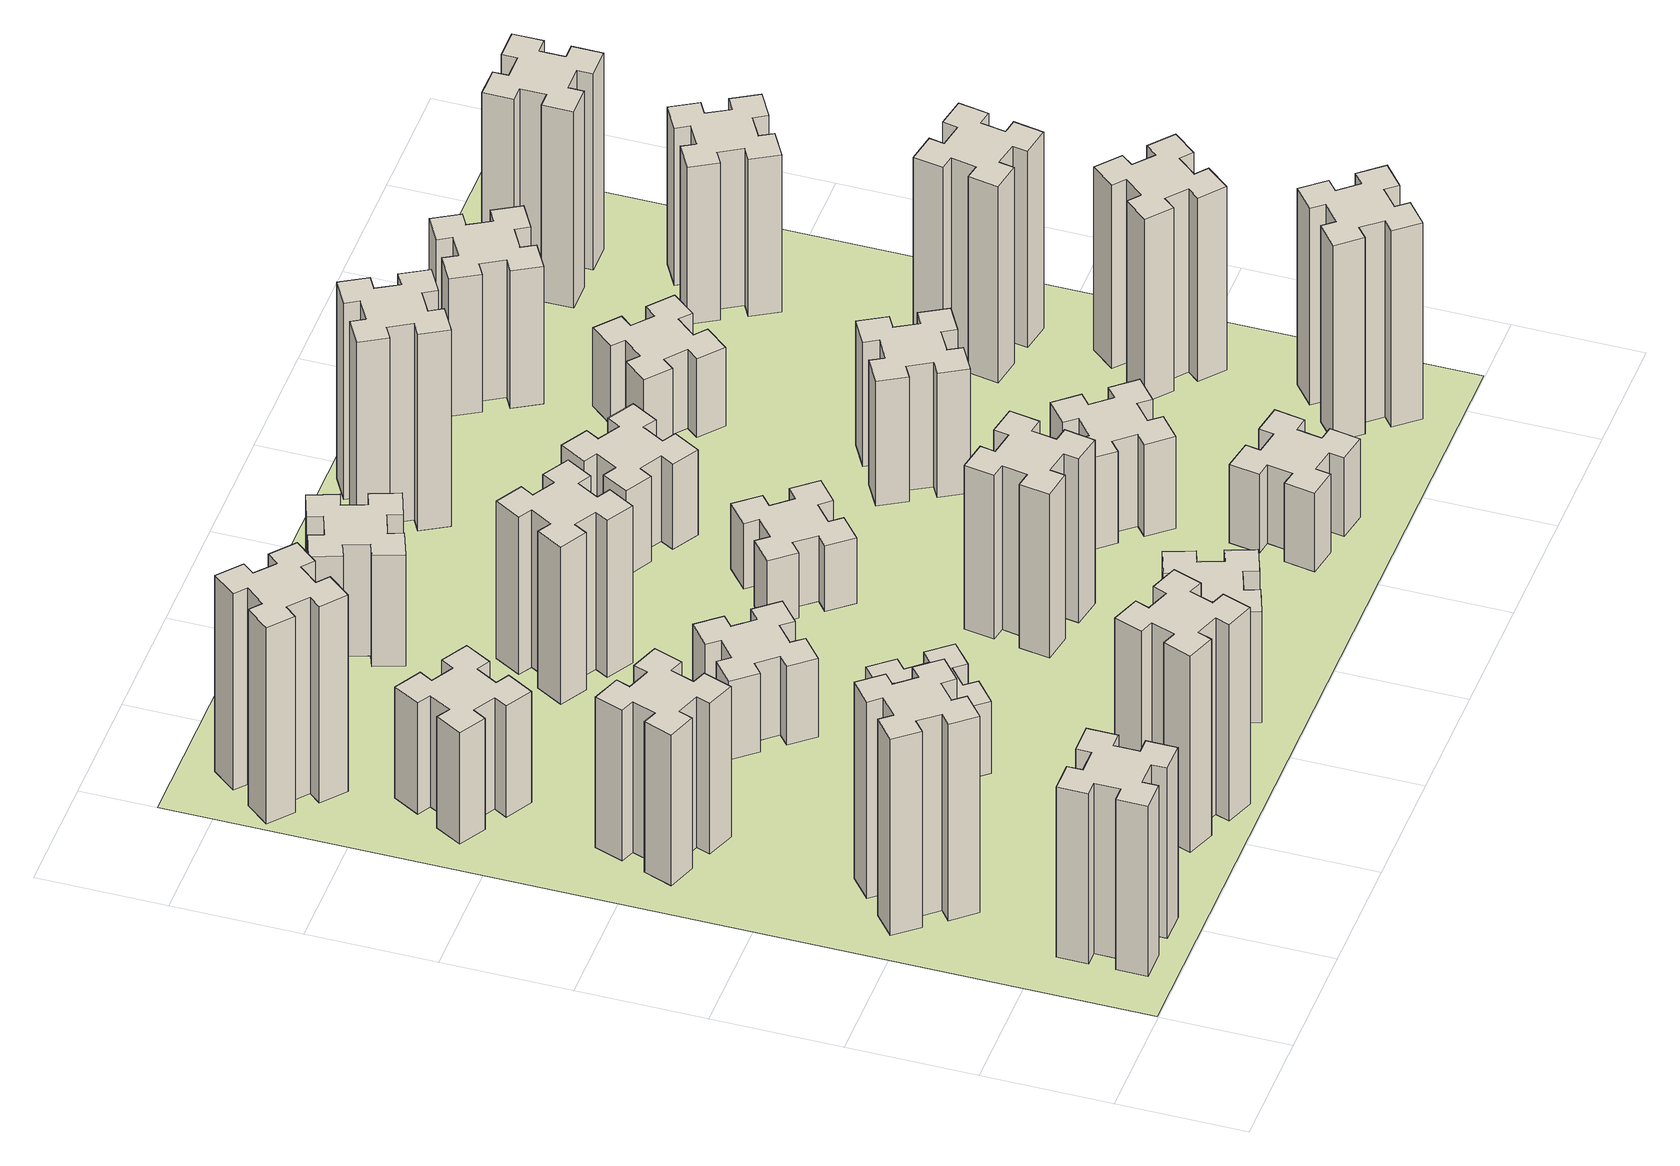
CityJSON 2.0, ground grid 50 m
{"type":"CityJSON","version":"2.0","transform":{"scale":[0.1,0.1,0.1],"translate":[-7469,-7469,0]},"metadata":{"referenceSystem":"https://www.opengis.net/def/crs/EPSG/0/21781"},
"CityObjects":{
"building1":{"type":"Building","attributes":{"class":"1000","function":"1000","usage":"1000","yearOfConstruction":2016,"roofType":"1000","measuredHeight":78,"storeysAboveGround":30,"storeysBelowGround":0},"geometry":[{"type":"Solid","lod":"1","boundaries":[[[[0,1,2,3,4,5,6,7,8,9,10,11,12,13,14,15,16,17,18,19]],[[17,16,20,21]],[[16,15,22,20]],[[15,14,23,22]],[[14,13,24,23]],[[13,12,25,24]],[[12,11,26,25]],[[11,10,27,26]],[[10,9,28,27]],[[9,8,29,28]],[[8,7,30,29]],[[7,6,31,30]],[[6,5,32,31]],[[5,4,33,32]],[[4,3,34,33]],[[3,2,35,34]],[[2,1,36,35]],[[1,0,37,36]],[[0,19,38,37]],[[19,18,39,38]],[[18,17,21,39]],[[24,25,26,27,28,29,30,31,32,33,34,35,36,37,38,39,21,20,22,23]]]]}]},
"building2":{"type":"Building","attributes":{"class":"1000","function":"1000","usage":"1000","yearOfConstruction":2016,"roofType":"1000","measuredHeight":90,"storeysAboveGround":30,"storeysBelowGround":0},"geometry":[{"type":"Solid","lod":"1","boundaries":[[[[40,41,42,43,44,45,46,47,48,49,50,51,52,53,54,55,56,57,58,59]],[[57,56,60,61]],[[56,55,62,60]],[[55,54,63,62]],[[54,53,64,63]],[[53,52,65,64]],[[52,51,66,65]],[[51,50,67,66]],[[50,49,68,67]],[[49,48,69,68]],[[48,47,70,69]],[[47,46,71,70]],[[46,45,72,71]],[[45,44,73,72]],[[44,43,74,73]],[[43,42,75,74]],[[42,41,76,75]],[[41,40,77,76]],[[40,59,78,77]],[[59,58,79,78]],[[58,57,61,79]],[[64,65,66,67,68,69,70,71,72,73,74,75,76,77,78,79,61,60,62,63]]]]}]},
"building3":{"type":"Building","attributes":{"class":"1000","function":"1000","usage":"1000","yearOfConstruction":2016,"roofType":"1000","measuredHeight":69,"storeysAboveGround":30,"storeysBelowGround":0},"geometry":[{"type":"Solid","lod":"1","boundaries":[[[[80,81,82,83,84,85,86,87,88,89,90,91,92,93,94,95,96,97,98,99]],[[97,96,100,101]],[[96,95,102,100]],[[95,94,103,102]],[[94,93,104,103]],[[93,92,105,104]],[[92,91,106,105]],[[91,90,107,106]],[[90,89,108,107]],[[89,88,109,108]],[[88,87,110,109]],[[87,86,111,110]],[[86,85,112,111]],[[85,84,113,112]],[[84,83,114,113]],[[83,82,115,114]],[[82,81,116,115]],[[81,80,117,116]],[[80,99,118,117]],[[99,98,119,118]],[[98,97,101,119]],[[104,105,106,107,108,109,110,111,112,113,114,115,116,117,118,119,101,100,102,103]]]]}]},
"building4":{"type":"Building","attributes":{"class":"1000","function":"1000","usage":"1000","yearOfConstruction":2016,"roofType":"1000","measuredHeight":51,"storeysAboveGround":30,"storeysBelowGround":0},"geometry":[{"type":"Solid","lod":"1","boundaries":[[[[120,121,122,123,124,125,126,127,128,129,130,131,132,133,134,135,136,137,138,139]],[[137,136,140,141]],[[136,135,142,140]],[[135,134,143,142]],[[134,133,144,143]],[[133,132,145,144]],[[132,131,146,145]],[[131,130,147,146]],[[130,129,148,147]],[[129,128,149,148]],[[128,127,150,149]],[[127,126,151,150]],[[126,125,152,151]],[[125,124,153,152]],[[124,123,154,153]],[[123,122,155,154]],[[122,121,156,155]],[[121,120,157,156]],[[120,139,158,157]],[[139,138,159,158]],[[138,137,141,159]],[[144,145,146,147,148,149,150,151,152,153,154,155,156,157,158,159,141,140,142,143]]]]}]},
"building5":{"type":"Building","attributes":{"class":"1000","function":"1000","usage":"1000","yearOfConstruction":2016,"roofType":"1000","measuredHeight":90,"storeysAboveGround":30,"storeysBelowGround":0},"geometry":[{"type":"Solid","lod":"1","boundaries":[[[[160,161,162,163,164,165,166,167,168,169,170,171,172,173,174,175,176,177,178,179]],[[177,176,180,181]],[[176,175,182,180]],[[175,174,183,182]],[[174,173,184,183]],[[173,172,185,184]],[[172,171,186,185]],[[171,170,187,186]],[[170,169,188,187]],[[169,168,189,188]],[[168,167,190,189]],[[167,166,191,190]],[[166,165,192,191]],[[165,164,193,192]],[[164,163,194,193]],[[163,162,195,194]],[[162,161,196,195]],[[161,160,197,196]],[[160,179,198,197]],[[179,178,199,198]],[[178,177,181,199]],[[184,185,186,187,188,189,190,191,192,193,194,195,196,197,198,199,181,180,182,183]]]]}]},
"building6":{"type":"Building","attributes":{"class":"1000","function":"1000","usage":"1000","yearOfConstruction":2016,"roofType":"1000","measuredHeight":90,"storeysAboveGround":30,"storeysBelowGround":0},"geometry":[{"type":"Solid","lod":"1","boundaries":[[[[200,201,202,203,204,205,206,207,208,209,210,211,212,213,214,215,216,217,218,219]],[[217,216,220,221]],[[216,215,222,220]],[[215,214,223,222]],[[214,213,224,223]],[[213,212,225,224]],[[212,211,226,225]],[[211,210,227,226]],[[210,209,228,227]],[[209,208,229,228]],[[208,207,230,229]],[[207,206,231,230]],[[206,205,232,231]],[[205,204,233,232]],[[204,203,234,233]],[[203,202,235,234]],[[202,201,236,235]],[[201,200,237,236]],[[200,219,238,237]],[[219,218,239,238]],[[218,217,221,239]],[[224,225,226,227,228,229,230,231,232,233,234,235,236,237,238,239,221,220,222,223]]]]}]},
"building7":{"type":"Building","attributes":{"class":"1000","function":"1000","usage":"1000","yearOfConstruction":2016,"roofType":"1000","measuredHeight":33,"storeysAboveGround":30,"storeysBelowGround":0},"geometry":[{"type":"Solid","lod":"1","boundaries":[[[[240,241,242,243,244,245,246,247,248,249,250,251,252,253,254,255,256,257,258,259]],[[257,256,260,261]],[[256,255,262,260]],[[255,254,263,262]],[[254,253,264,263]],[[253,252,265,264]],[[252,251,266,265]],[[251,250,267,266]],[[250,249,268,267]],[[249,248,269,268]],[[248,247,270,269]],[[247,246,271,270]],[[246,245,272,271]],[[245,244,273,272]],[[244,243,274,273]],[[243,242,275,274]],[[242,241,276,275]],[[241,240,277,276]],[[240,259,278,277]],[[259,258,279,278]],[[258,257,261,279]],[[264,265,266,267,268,269,270,271,272,273,274,275,276,277,278,279,261,260,262,263]]]]}]},
"building8":{"type":"Building","attributes":{"class":"1000","function":"1000","usage":"1000","yearOfConstruction":2016,"roofType":"1000","measuredHeight":36,"storeysAboveGround":30,"storeysBelowGround":0},"geometry":[{"type":"Solid","lod":"1","boundaries":[[[[280,281,282,283,284,285,286,287,288,289,290,291,292,293,294,295,296,297,298,299]],[[297,296,300,301]],[[296,295,302,300]],[[295,294,303,302]],[[294,293,304,303]],[[293,292,305,304]],[[292,291,306,305]],[[291,290,307,306]],[[290,289,308,307]],[[289,288,309,308]],[[288,287,310,309]],[[287,286,311,310]],[[286,285,312,311]],[[285,284,313,312]],[[284,283,314,313]],[[283,282,315,314]],[[282,281,316,315]],[[281,280,317,316]],[[280,299,318,317]],[[299,298,319,318]],[[298,297,301,319]],[[304,305,306,307,308,309,310,311,312,313,314,315,316,317,318,319,301,300,302,303]]]]}]},
"building9":{"type":"Building","attributes":{"class":"1000","function":"1000","usage":"1000","yearOfConstruction":2016,"roofType":"1000","measuredHeight":51,"storeysAboveGround":30,"storeysBelowGround":0},"geometry":[{"type":"Solid","lod":"1","boundaries":[[[[320,321,322,323,324,325,326,327,328,329,330,331,332,333,334,335,336,337,338,339]],[[337,336,340,341]],[[336,335,342,340]],[[335,334,343,342]],[[334,333,344,343]],[[333,332,345,344]],[[332,331,346,345]],[[331,330,347,346]],[[330,329,348,347]],[[329,328,349,348]],[[328,327,350,349]],[[327,326,351,350]],[[326,325,352,351]],[[325,324,353,352]],[[324,323,354,353]],[[323,322,355,354]],[[322,321,356,355]],[[321,320,357,356]],[[320,339,358,357]],[[339,338,359,358]],[[338,337,341,359]],[[344,345,346,347,348,349,350,351,352,353,354,355,356,357,358,359,341,340,342,343]]]]}]},
"building10":{"type":"Building","attributes":{"class":"1000","function":"1000","usage":"1000","yearOfConstruction":2016,"roofType":"1000","measuredHeight":72,"storeysAboveGround":30,"storeysBelowGround":0},"geometry":[{"type":"Solid","lod":"1","boundaries":[[[[360,361,362,363,364,365,366,367,368,369,370,371,372,373,374,375,376,377,378,379]],[[377,376,380,381]],[[376,375,382,380]],[[375,374,383,382]],[[374,373,384,383]],[[373,372,385,384]],[[372,371,386,385]],[[371,370,387,386]],[[370,369,388,387]],[[369,368,389,388]],[[368,367,390,389]],[[367,366,391,390]],[[366,365,392,391]],[[365,364,393,392]],[[364,363,394,393]],[[363,362,395,394]],[[362,361,396,395]],[[361,360,397,396]],[[360,379,398,397]],[[379,378,399,398]],[[378,377,381,399]],[[384,385,386,387,388,389,390,391,392,393,394,395,396,397,398,399,381,380,382,383]]]]}]},
"building11":{"type":"Building","attributes":{"class":"1000","function":"1000","usage":"1000","yearOfConstruction":2016,"roofType":"1000","measuredHeight":51,"storeysAboveGround":30,"storeysBelowGround":0},"geometry":[{"type":"Solid","lod":"1","boundaries":[[[[400,401,402,403,404,405,406,407,408,409,410,411,412,413,414,415,416,417,418,419]],[[417,416,420,421]],[[416,415,422,420]],[[415,414,423,422]],[[414,413,424,423]],[[413,412,425,424]],[[412,411,426,425]],[[411,410,427,426]],[[410,409,428,427]],[[409,408,429,428]],[[408,407,430,429]],[[407,406,431,430]],[[406,405,432,431]],[[405,404,433,432]],[[404,403,434,433]],[[403,402,435,434]],[[402,401,436,435]],[[401,400,437,436]],[[400,419,438,437]],[[419,418,439,438]],[[418,417,421,439]],[[424,425,426,427,428,429,430,431,432,433,434,435,436,437,438,439,421,420,422,423]]]]}]},
"building12":{"type":"Building","attributes":{"class":"1000","function":"1000","usage":"1000","yearOfConstruction":2016,"roofType":"1000","measuredHeight":75,"storeysAboveGround":30,"storeysBelowGround":0},"geometry":[{"type":"Solid","lod":"1","boundaries":[[[[440,441,442,443,444,445,446,447,448,449,450,451,452,453,454,455,456,457,458,459]],[[457,456,460,461]],[[456,455,462,460]],[[455,454,463,462]],[[454,453,464,463]],[[453,452,465,464]],[[452,451,466,465]],[[451,450,467,466]],[[450,449,468,467]],[[449,448,469,468]],[[448,447,470,469]],[[447,446,471,470]],[[446,445,472,471]],[[445,444,473,472]],[[444,443,474,473]],[[443,442,475,474]],[[442,441,476,475]],[[441,440,477,476]],[[440,459,478,477]],[[459,458,479,478]],[[458,457,461,479]],[[464,465,466,467,468,469,470,471,472,473,474,475,476,477,478,479,461,460,462,463]]]]}]},
"building13":{"type":"Building","attributes":{"class":"1000","function":"1000","usage":"1000","yearOfConstruction":2016,"roofType":"1000","measuredHeight":30,"storeysAboveGround":30,"storeysBelowGround":0},"geometry":[{"type":"Solid","lod":"1","boundaries":[[[[480,481,482,483,484,485,486,487,488,489,490,491,492,493,494,495,496,497,498,499]],[[497,496,500,501]],[[496,495,502,500]],[[495,494,503,502]],[[494,493,504,503]],[[493,492,505,504]],[[492,491,506,505]],[[491,490,507,506]],[[490,489,508,507]],[[489,488,509,508]],[[488,487,510,509]],[[487,486,511,510]],[[486,485,512,511]],[[485,484,513,512]],[[484,483,514,513]],[[483,482,515,514]],[[482,481,516,515]],[[481,480,517,516]],[[480,499,518,517]],[[499,498,519,518]],[[498,497,501,519]],[[504,505,506,507,508,509,510,511,512,513,514,515,516,517,518,519,501,500,502,503]]]]}]},
"building14":{"type":"Building","attributes":{"class":"1000","function":"1000","usage":"1000","yearOfConstruction":2016,"roofType":"1000","measuredHeight":39,"storeysAboveGround":30,"storeysBelowGround":0},"geometry":[{"type":"Solid","lod":"1","boundaries":[[[[520,521,522,523,524,525,526,527,528,529,530,531,532,533,534,535,536,537,538,539]],[[537,536,540,541]],[[536,535,542,540]],[[535,534,543,542]],[[534,533,544,543]],[[533,532,545,544]],[[532,531,546,545]],[[531,530,547,546]],[[530,529,548,547]],[[529,528,549,548]],[[528,527,550,549]],[[527,526,551,550]],[[526,525,552,551]],[[525,524,553,552]],[[524,523,554,553]],[[523,522,555,554]],[[522,521,556,555]],[[521,520,557,556]],[[520,539,558,557]],[[539,538,559,558]],[[538,537,541,559]],[[544,545,546,547,548,549,550,551,552,553,554,555,556,557,558,559,541,540,542,543]]]]}]},
"building15":{"type":"Building","attributes":{"class":"1000","function":"1000","usage":"1000","yearOfConstruction":2016,"roofType":"1000","measuredHeight":36,"storeysAboveGround":30,"storeysBelowGround":0},"geometry":[{"type":"Solid","lod":"1","boundaries":[[[[560,561,562,563,564,565,566,567,568,569,570,571,572,573,574,575,576,577,578,579]],[[577,576,580,581]],[[576,575,582,580]],[[575,574,583,582]],[[574,573,584,583]],[[573,572,585,584]],[[572,571,586,585]],[[571,570,587,586]],[[570,569,588,587]],[[569,568,589,588]],[[568,567,590,589]],[[567,566,591,590]],[[566,565,592,591]],[[565,564,593,592]],[[564,563,594,593]],[[563,562,595,594]],[[562,561,596,595]],[[561,560,597,596]],[[560,579,598,597]],[[579,578,599,598]],[[578,577,581,599]],[[584,585,586,587,588,589,590,591,592,593,594,595,596,597,598,599,581,580,582,583]]]]}]},
"building16":{"type":"Building","attributes":{"class":"1000","function":"1000","usage":"1000","yearOfConstruction":2016,"roofType":"1000","measuredHeight":90,"storeysAboveGround":30,"storeysBelowGround":0},"geometry":[{"type":"Solid","lod":"1","boundaries":[[[[600,601,602,603,604,605,606,607,608,609,610,611,612,613,614,615,616,617,618,619]],[[617,616,620,621]],[[616,615,622,620]],[[615,614,623,622]],[[614,613,624,623]],[[613,612,625,624]],[[612,611,626,625]],[[611,610,627,626]],[[610,609,628,627]],[[609,608,629,628]],[[608,607,630,629]],[[607,606,631,630]],[[606,605,632,631]],[[605,604,633,632]],[[604,603,634,633]],[[603,602,635,634]],[[602,601,636,635]],[[601,600,637,636]],[[600,619,638,637]],[[619,618,639,638]],[[618,617,621,639]],[[624,625,626,627,628,629,630,631,632,633,634,635,636,637,638,639,621,620,622,623]]]]}]},
"building17":{"type":"Building","attributes":{"class":"1000","function":"1000","usage":"1000","yearOfConstruction":2016,"roofType":"1000","measuredHeight":42,"storeysAboveGround":30,"storeysBelowGround":0},"geometry":[{"type":"Solid","lod":"1","boundaries":[[[[640,641,642,643,644,645,646,647,648,649,650,651,652,653,654,655,656,657,658,659]],[[657,656,660,661]],[[656,655,662,660]],[[655,654,663,662]],[[654,653,664,663]],[[653,652,665,664]],[[652,651,666,665]],[[651,650,667,666]],[[650,649,668,667]],[[649,648,669,668]],[[648,647,670,669]],[[647,646,671,670]],[[646,645,672,671]],[[645,644,673,672]],[[644,643,674,673]],[[643,642,675,674]],[[642,641,676,675]],[[641,640,677,676]],[[640,659,678,677]],[[659,658,679,678]],[[658,657,661,679]],[[664,665,666,667,668,669,670,671,672,673,674,675,676,677,678,679,661,660,662,663]]]]}]},
"building18":{"type":"Building","attributes":{"class":"1000","function":"1000","usage":"1000","yearOfConstruction":2016,"roofType":"1000","measuredHeight":57,"storeysAboveGround":30,"storeysBelowGround":0},"geometry":[{"type":"Solid","lod":"1","boundaries":[[[[680,681,682,683,684,685,686,687,688,689,690,691,692,693,694,695,696,697,698,699]],[[697,696,700,701]],[[696,695,702,700]],[[695,694,703,702]],[[694,693,704,703]],[[693,692,705,704]],[[692,691,706,705]],[[691,690,707,706]],[[690,689,708,707]],[[689,688,709,708]],[[688,687,710,709]],[[687,686,711,710]],[[686,685,712,711]],[[685,684,713,712]],[[684,683,714,713]],[[683,682,715,714]],[[682,681,716,715]],[[681,680,717,716]],[[680,699,718,717]],[[699,698,719,718]],[[698,697,701,719]],[[704,705,706,707,708,709,710,711,712,713,714,715,716,717,718,719,701,700,702,703]]]]}]},
"building19":{"type":"Building","attributes":{"class":"1000","function":"1000","usage":"1000","yearOfConstruction":2016,"roofType":"1000","measuredHeight":36,"storeysAboveGround":30,"storeysBelowGround":0},"geometry":[{"type":"Solid","lod":"1","boundaries":[[[[720,721,722,723,724,725,726,727,728,729,730,731,732,733,734,735,736,737,738,739]],[[737,736,740,741]],[[736,735,742,740]],[[735,734,743,742]],[[734,733,744,743]],[[733,732,745,744]],[[732,731,746,745]],[[731,730,747,746]],[[730,729,748,747]],[[729,728,749,748]],[[728,727,750,749]],[[727,726,751,750]],[[726,725,752,751]],[[725,724,753,752]],[[724,723,754,753]],[[723,722,755,754]],[[722,721,756,755]],[[721,720,757,756]],[[720,739,758,757]],[[739,738,759,758]],[[738,737,741,759]],[[744,745,746,747,748,749,750,751,752,753,754,755,756,757,758,759,741,740,742,743]]]]}]},
"building20":{"type":"Building","attributes":{"class":"1000","function":"1000","usage":"1000","yearOfConstruction":2016,"roofType":"1000","measuredHeight":90,"storeysAboveGround":30,"storeysBelowGround":0},"geometry":[{"type":"Solid","lod":"1","boundaries":[[[[760,761,762,763,764,765,766,767,768,769,770,771,772,773,774,775,776,777,778,779]],[[777,776,780,781]],[[776,775,782,780]],[[775,774,783,782]],[[774,773,784,783]],[[773,772,785,784]],[[772,771,786,785]],[[771,770,787,786]],[[770,769,788,787]],[[769,768,789,788]],[[768,767,790,789]],[[767,766,791,790]],[[766,765,792,791]],[[765,764,793,792]],[[764,763,794,793]],[[763,762,795,794]],[[762,761,796,795]],[[761,760,797,796]],[[760,779,798,797]],[[779,778,799,798]],[[778,777,781,799]],[[784,785,786,787,788,789,790,791,792,793,794,795,796,797,798,799,781,780,782,783]]]]}]},
"building21":{"type":"Building","attributes":{"class":"1000","function":"1000","usage":"1000","yearOfConstruction":2016,"roofType":"1000","measuredHeight":63,"storeysAboveGround":30,"storeysBelowGround":0},"geometry":[{"type":"Solid","lod":"1","boundaries":[[[[800,801,802,803,804,805,806,807,808,809,810,811,812,813,814,815,816,817,818,819]],[[817,816,820,821]],[[816,815,822,820]],[[815,814,823,822]],[[814,813,824,823]],[[813,812,825,824]],[[812,811,826,825]],[[811,810,827,826]],[[810,809,828,827]],[[809,808,829,828]],[[808,807,830,829]],[[807,806,831,830]],[[806,805,832,831]],[[805,804,833,832]],[[804,803,834,833]],[[803,802,835,834]],[[802,801,836,835]],[[801,800,837,836]],[[800,819,838,837]],[[819,818,839,838]],[[818,817,821,839]],[[824,825,826,827,828,829,830,831,832,833,834,835,836,837,838,839,821,820,822,823]]]]}]},
"building22":{"type":"Building","attributes":{"class":"1000","function":"1000","usage":"1000","yearOfConstruction":2016,"roofType":"1000","measuredHeight":84,"storeysAboveGround":30,"storeysBelowGround":0},"geometry":[{"type":"Solid","lod":"1","boundaries":[[[[840,841,842,843,844,845,846,847,848,849,850,851,852,853,854,855,856,857,858,859]],[[857,856,860,861]],[[856,855,862,860]],[[855,854,863,862]],[[854,853,864,863]],[[853,852,865,864]],[[852,851,866,865]],[[851,850,867,866]],[[850,849,868,867]],[[849,848,869,868]],[[848,847,870,869]],[[847,846,871,870]],[[846,845,872,871]],[[845,844,873,872]],[[844,843,874,873]],[[843,842,875,874]],[[842,841,876,875]],[[841,840,877,876]],[[840,859,878,877]],[[859,858,879,878]],[[858,857,861,879]],[[864,865,866,867,868,869,870,871,872,873,874,875,876,877,878,879,861,860,862,863]]]]}]},
"building23":{"type":"Building","attributes":{"class":"1000","function":"1000","usage":"1000","yearOfConstruction":2016,"roofType":"1000","measuredHeight":90,"storeysAboveGround":30,"storeysBelowGround":0},"geometry":[{"type":"Solid","lod":"1","boundaries":[[[[880,881,882,883,884,885,886,887,888,889,890,891,892,893,894,895,896,897,898,899]],[[897,896,900,901]],[[896,895,902,900]],[[895,894,903,902]],[[894,893,904,903]],[[893,892,905,904]],[[892,891,906,905]],[[891,890,907,906]],[[890,889,908,907]],[[889,888,909,908]],[[888,887,910,909]],[[887,886,911,910]],[[886,885,912,911]],[[885,884,913,912]],[[884,883,914,913]],[[883,882,915,914]],[[882,881,916,915]],[[881,880,917,916]],[[880,899,918,917]],[[899,898,919,918]],[[898,897,901,919]],[[904,905,906,907,908,909,910,911,912,913,914,915,916,917,918,919,901,900,902,903]]]]}]},
"building24":{"type":"Building","attributes":{"class":"1000","function":"1000","usage":"1000","yearOfConstruction":2016,"roofType":"1000","measuredHeight":72,"storeysAboveGround":30,"storeysBelowGround":0},"geometry":[{"type":"Solid","lod":"1","boundaries":[[[[920,921,922,923,924,925,926,927,928,929,930,931,932,933,934,935,936,937,938,939]],[[937,936,940,941]],[[936,935,942,940]],[[935,934,943,942]],[[934,933,944,943]],[[933,932,945,944]],[[932,931,946,945]],[[931,930,947,946]],[[930,929,948,947]],[[929,928,949,948]],[[928,927,950,949]],[[927,926,951,950]],[[926,925,952,951]],[[925,924,953,952]],[[924,923,954,953]],[[923,922,955,954]],[[922,921,956,955]],[[921,920,957,956]],[[920,939,958,957]],[[939,938,959,958]],[[938,937,941,959]],[[944,945,946,947,948,949,950,951,952,953,954,955,956,957,958,959,941,940,942,943]]]]}]},
"building25":{"type":"Building","attributes":{"class":"1000","function":"1000","usage":"1000","yearOfConstruction":2016,"roofType":"1000","measuredHeight":90,"storeysAboveGround":30,"storeysBelowGround":0},"geometry":[{"type":"Solid","lod":"1","boundaries":[[[[960,961,962,963,964,965,966,967,968,969,970,971,972,973,974,975,976,977,978,979]],[[977,976,980,981]],[[976,975,982,980]],[[975,974,983,982]],[[974,973,984,983]],[[973,972,985,984]],[[972,971,986,985]],[[971,970,987,986]],[[970,969,988,987]],[[969,968,989,988]],[[968,967,990,989]],[[967,966,991,990]],[[966,965,992,991]],[[965,964,993,992]],[[964,963,994,993]],[[963,962,995,994]],[[962,961,996,995]],[[961,960,997,996]],[[960,979,998,997]],[[979,978,999,998]],[[978,977,981,999]],[[984,985,986,987,988,989,990,991,992,993,994,995,996,997,998,999,981,980,982,983]]]]}]},
"landuse1":{"type":"LandUse","attributes":{"name":"plot1","function":"1010"},"geometry":[{"type":"MultiSurface","lod":"1","boundaries":[[[1000,1001,1002,1003]]]}]}
},
"vertices":[
[265,325,0],[265,225,0],[205,225,0],[205,105,0],[325,105,0],[325,165,0],[425,165,0],[425,105,0],[545,105,0],[545,225,0],[485,225,0],[485,325,0],[545,325,0],[545,445,0],[425,445,0],[425,385,0],[325,385,0],[325,445,0],[205,445,0],[205,325,0],[325,385,780],[325,445,780],[425,385,780],[425,445,780],[545,445,780],[545,325,780],[485,325,780],[485,225,780],[545,225,780],[545,105,780],[425,105,780],[425,165,780],[325,165,780],[325,105,780],[205,105,780],[205,225,780],[265,225,780],[265,325,780],[205,325,780],[205,445,780],
[492,1048,0],[427,1124,0],[473,1163,0],[396,1255,0],[304,1178,0],[343,1132,0],[266,1067,0],[228,1113,0],[136,1036,0],[213,944,0],[259,983,0],[323,906,0],[277,868,0],[354,776,0],[446,853,0],[408,899,0],[484,963,0],[523,917,0],[615,994,0],[538,1086,0],[484,963,900],[523,917,900],[408,899,900],[446,853,900],[354,776,900],[277,868,900],[323,906,900],[259,983,900],[213,944,900],[136,1036,900],[228,1113,900],[266,1067,900],[343,1132,900],[304,1178,900],[396,1255,900],[473,1163,900],[427,1124,900],[492,1048,900],[538,1086,900],[615,994,900],
[291,1869,0],[385,1835,0],[364,1779,0],[477,1737,0],[518,1850,0],[462,1871,0],[496,1965,0],[552,1944,0],[593,2057,0],[480,2098,0],[460,2042,0],[366,2076,0],[387,2132,0],[274,2173,0],[233,2060,0],[289,2040,0],[255,1946,0],[199,1967,0],[157,1854,0],[270,1813,0],[255,1946,690],[199,1967,690],[289,2040,690],[233,2060,690],[274,2173,690],[387,2132,690],[366,2076,690],[460,2042,690],[480,2098,690],[593,2057,690],[552,1944,690],[496,1965,690],[462,1871,690],[518,1850,690],[477,1737,690],[364,1779,690],[385,1835,690],[291,1869,690],[270,1813,690],[157,1854,690],
[446,2597,0],[496,2684,0],[548,2654,0],[608,2758,0],[504,2818,0],[474,2766,0],[387,2816,0],[417,2868,0],[313,2928,0],[253,2824,0],[305,2794,0],[255,2707,0],[203,2737,0],[143,2633,0],[247,2573,0],[277,2625,0],[364,2575,0],[334,2523,0],[438,2463,0],[498,2567,0],[364,2575,510],[334,2523,510],[277,2625,510],[247,2573,510],[143,2633,510],[203,2737,510],[255,2707,510],[305,2794,510],[253,2824,510],[313,2928,510],[417,2868,510],[387,2816,510],[474,2766,510],[504,2818,510],[608,2758,510],[548,2654,510],[496,2684,510],[446,2597,510],[498,2567,510],[438,2463,510],
[1029,360,0],[995,266,0],[939,287,0],[897,174,0],[1010,133,0],[1031,189,0],[1125,155,0],[1104,99,0],[1217,57,0],[1258,170,0],[1202,191,0],[1236,285,0],[1292,264,0],[1333,377,0],[1220,418,0],[1200,362,0],[1106,396,0],[1127,452,0],[1014,493,0],[973,380,0],[1106,396,900],[1127,452,900],[1200,362,900],[1220,418,900],[1333,377,900],[1292,264,900],[1236,285,900],[1202,191,900],[1258,170,900],[1217,57,900],[1104,99,900],[1125,155,900],[1031,189,900],[1010,133,900],[897,174,900],[939,287,900],[995,266,900],[1029,360,900],[973,380,900],[1014,493,900],
[384,3387,0],[308,3452,0],[346,3498,0],[254,3575,0],[177,3483,0],[223,3444,0],[159,3368,0],[113,3406,0],[36,3314,0],[128,3237,0],[166,3283,0],[243,3219,0],[204,3173,0],[296,3096,0],[373,3188,0],[327,3226,0],[392,3303,0],[438,3264,0],[515,3356,0],[423,3433,0],[392,3303,900],[438,3264,900],[327,3226,900],[373,3188,900],[296,3096,900],[204,3173,900],[243,3219,900],[166,3283,900],[128,3237,900],[36,3314,900],[113,3406,900],[159,3368,900],[223,3444,900],[177,3483,900],[254,3575,900],[346,3498,900],[308,3452,900],[384,3387,900],[423,3433,900],[515,3356,900],
[1083,1332,0],[1006,1267,0],[968,1313,0],[876,1236,0],[953,1144,0],[999,1183,0],[1063,1106,0],[1017,1068,0],[1094,976,0],[1186,1053,0],[1148,1099,0],[1224,1163,0],[1263,1117,0],[1355,1194,0],[1278,1286,0],[1232,1248,0],[1167,1324,0],[1213,1363,0],[1136,1455,0],[1044,1378,0],[1167,1324,330],[1213,1363,330],[1232,1248,330],[1278,1286,330],[1355,1194,330],[1263,1117,330],[1224,1163,330],[1148,1099,330],[1186,1053,330],[1094,976,330],[1017,1068,330],[1063,1106,330],[999,1183,330],[953,1144,330],[876,1236,330],[968,1313,330],[1006,1267,330],[1083,1332,330],[1044,1378,330],[1136,1455,330],
[1083,1972,0],[1006,1907,0],[968,1953,0],[876,1876,0],[953,1784,0],[999,1823,0],[1063,1746,0],[1017,1708,0],[1094,1616,0],[1186,1693,0],[1148,1739,0],[1224,1803,0],[1263,1757,0],[1355,1834,0],[1278,1926,0],[1232,1888,0],[1167,1964,0],[1213,2003,0],[1136,2095,0],[1044,2018,0],[1167,1964,360],[1213,2003,360],[1232,1888,360],[1278,1926,360],[1355,1834,360],[1263,1757,360],[1224,1803,360],[1148,1739,360],[1186,1693,360],[1094,1616,360],[1017,1708,360],[1063,1746,360],[999,1823,360],[953,1784,360],[876,1876,360],[968,1953,360],[1006,1907,360],[1083,1972,360],[1044,2018,360],[1136,2095,360],
[1765,496,0],[1671,462,0],[1650,518,0],[1537,477,0],[1579,364,0],[1635,385,0],[1669,291,0],[1613,270,0],[1654,157,0],[1767,199,0],[1746,255,0],[1840,289,0],[1860,233,0],[1973,274,0],[1932,387,0],[1876,366,0],[1842,460,0],[1898,480,0],[1857,593,0],[1744,552,0],[1842,460,510],[1898,480,510],[1876,366,510],[1932,387,510],[1973,274,510],[1860,233,510],[1840,289,510],[1746,255,510],[1767,199,510],[1654,157,510],[1613,270,510],[1669,291,510],[1635,385,510],[1579,364,510],[1537,477,510],[1650,518,510],[1671,462,510],[1765,496,510],[1744,552,510],[1857,593,510],
[1314,2666,0],[1227,2716,0],[1257,2768,0],[1153,2828,0],[1093,2724,0],[1145,2694,0],[1095,2607,0],[1043,2637,0],[983,2533,0],[1087,2473,0],[1117,2525,0],[1204,2475,0],[1174,2423,0],[1278,2363,0],[1338,2467,0],[1286,2497,0],[1336,2584,0],[1388,2554,0],[1448,2658,0],[1344,2718,0],[1336,2584,720],[1388,2554,720],[1286,2497,720],[1338,2467,720],[1278,2363,720],[1174,2423,720],[1204,2475,720],[1117,2525,720],[1087,2473,720],[983,2533,720],[1043,2637,720],[1095,2607,720],[1145,2694,720],[1093,2724,720],[1153,2828,720],[1257,2768,720],[1227,2716,720],[1314,2666,720],[1344,2718,720],[1448,2658,720],
[1125,3456,0],[1031,3422,0],[1010,3478,0],[897,3437,0],[939,3324,0],[995,3345,0],[1029,3251,0],[973,3230,0],[1014,3117,0],[1127,3159,0],[1106,3215,0],[1200,3249,0],[1220,3193,0],[1333,3234,0],[1292,3347,0],[1236,3326,0],[1202,3420,0],[1258,3440,0],[1217,3553,0],[1104,3512,0],[1202,3420,510],[1258,3440,510],[1236,3326,510],[1292,3347,510],[1333,3234,510],[1220,3193,510],[1200,3249,510],[1106,3215,510],[1127,3159,510],[1014,3117,510],[973,3230,510],[1029,3251,510],[995,3345,510],[939,3324,510],[897,3437,510],[1010,3478,510],[1031,3422,510],[1125,3456,510],[1104,3512,510],[1217,3553,510],
[2055,1047,0],[2072,1145,0],[2131,1135,0],[2152,1253,0],[2034,1274,0],[2024,1215,0],[1925,1232,0],[1936,1291,0],[1817,1312,0],[1797,1194,0],[1856,1184,0],[1838,1085,0],[1779,1096,0],[1758,977,0],[1877,957,0],[1887,1016,0],[1985,998,0],[1975,939,0],[2093,918,0],[2114,1037,0],[1985,998,750],[1975,939,750],[1887,1016,750],[1877,957,750],[1758,977,750],[1779,1096,750],[1838,1085,750],[1856,1184,750],[1797,1194,750],[1817,1312,750],[1936,1291,750],[1925,1232,750],[2024,1215,750],[2034,1274,750],[2152,1253,750],[2131,1135,750],[2072,1145,750],[2055,1047,750],[2114,1037,750],[2093,918,750],
[1972,1988,0],[1907,2064,0],[1953,2103,0],[1876,2195,0],[1784,2118,0],[1823,2072,0],[1746,2007,0],[1708,2053,0],[1616,1976,0],[1693,1884,0],[1739,1923,0],[1803,1846,0],[1757,1808,0],[1834,1716,0],[1926,1793,0],[1888,1839,0],[1964,1903,0],[2003,1857,0],[2095,1934,0],[2018,2026,0],[1964,1903,300],[2003,1857,300],[1888,1839,300],[1926,1793,300],[1834,1716,300],[1757,1808,300],[1803,1846,300],[1739,1923,300],[1693,1884,300],[1616,1976,300],[1708,2053,300],[1746,2007,300],[1823,2072,300],[1784,2118,300],[1876,2195,300],[1953,2103,300],[1907,2064,300],[1972,1988,300],[2018,2026,300],[2095,1934,300],
[2026,2497,0],[2076,2584,0],[2128,2554,0],[2188,2658,0],[2084,2718,0],[2054,2666,0],[1967,2716,0],[1997,2768,0],[1893,2828,0],[1833,2724,0],[1885,2694,0],[1835,2607,0],[1783,2637,0],[1723,2533,0],[1827,2473,0],[1857,2525,0],[1944,2475,0],[1914,2423,0],[2018,2363,0],[2078,2467,0],[1944,2475,390],[1914,2423,390],[1857,2525,390],[1827,2473,390],[1723,2533,390],[1783,2637,390],[1835,2607,390],[1885,2694,390],[1833,2724,390],[1893,2828,390],[1997,2768,390],[1967,2716,390],[2054,2666,390],[2084,2718,390],[2188,2658,390],[2128,2554,390],[2076,2584,390],[2026,2497,390],[2078,2467,390],[2018,2363,390],
[2596,444,0],[2578,345,0],[2519,356,0],[2498,237,0],[2617,217,0],[2627,276,0],[2725,258,0],[2715,199,0],[2833,178,0],[2854,297,0],[2795,307,0],[2812,405,0],[2871,395,0],[2892,513,0],[2774,534,0],[2764,475,0],[2665,492,0],[2676,551,0],[2557,572,0],[2537,454,0],[2665,492,360],[2676,551,360],[2764,475,360],[2774,534,360],[2892,513,360],[2871,395,360],[2812,405,360],[2795,307,360],[2854,297,360],[2833,178,360],[2715,199,360],[2725,258,360],[2627,276,360],[2617,217,360],[2498,237,360],[2519,356,360],[2578,345,360],[2596,444,360],[2537,454,360],[2557,572,360],
[1844,3556,0],[1757,3506,0],[1727,3558,0],[1623,3498,0],[1683,3394,0],[1735,3424,0],[1785,3337,0],[1733,3307,0],[1793,3203,0],[1897,3263,0],[1867,3315,0],[1954,3365,0],[1984,3313,0],[2088,3373,0],[2028,3477,0],[1976,3447,0],[1926,3534,0],[1978,3564,0],[1918,3668,0],[1814,3608,0],[1926,3534,900],[1978,3564,900],[1976,3447,900],[2028,3477,900],[2088,3373,900],[1984,3313,900],[1954,3365,900],[1867,3315,900],[1897,3263,900],[1793,3203,900],[1733,3307,900],[1785,3337,900],[1735,3424,900],[1683,3394,900],[1623,3498,900],[1727,3558,900],[1757,3506,900],[1844,3556,900],[1814,3608,900],[1918,3668,900],
[2563,1132,0],[2486,1067,0],[2448,1113,0],[2356,1036,0],[2433,944,0],[2479,983,0],[2543,906,0],[2497,868,0],[2574,776,0],[2666,853,0],[2628,899,0],[2704,963,0],[2743,917,0],[2835,994,0],[2758,1086,0],[2712,1048,0],[2647,1124,0],[2693,1163,0],[2616,1255,0],[2524,1178,0],[2647,1124,420],[2693,1163,420],[2712,1048,420],[2758,1086,420],[2835,994,420],[2743,917,420],[2704,963,420],[2628,899,420],[2666,853,420],[2574,776,420],[2497,868,420],[2543,906,420],[2479,983,420],[2433,944,420],[2356,1036,420],[2448,1113,420],[2486,1067,420],[2563,1132,420],[2524,1178,420],[2616,1255,420],
[2584,1876,0],[2497,1826,0],[2467,1878,0],[2363,1818,0],[2423,1714,0],[2475,1744,0],[2525,1657,0],[2473,1627,0],[2533,1523,0],[2637,1583,0],[2607,1635,0],[2694,1685,0],[2724,1633,0],[2828,1693,0],[2768,1797,0],[2716,1767,0],[2666,1854,0],[2718,1884,0],[2658,1988,0],[2554,1928,0],[2666,1854,570],[2718,1884,570],[2716,1767,570],[2768,1797,570],[2828,1693,570],[2724,1633,570],[2694,1685,570],[2607,1635,570],[2637,1583,570],[2533,1523,570],[2473,1627,570],[2525,1657,570],[2475,1744,570],[2423,1714,570],[2363,1818,570],[2467,1878,570],[2497,1826,570],[2584,1876,570],[2554,1928,570],[2658,1988,570],
[2486,2643,0],[2563,2579,0],[2524,2533,0],[2616,2456,0],[2693,2548,0],[2647,2586,0],[2712,2663,0],[2758,2624,0],[2835,2716,0],[2743,2793,0],[2704,2747,0],[2628,2812,0],[2666,2858,0],[2574,2935,0],[2497,2843,0],[2543,2804,0],[2479,2728,0],[2433,2766,0],[2356,2674,0],[2448,2597,0],[2479,2728,360],[2433,2766,360],[2543,2804,360],[2497,2843,360],[2574,2935,360],[2666,2858,360],[2628,2812,360],[2704,2747,360],[2743,2793,360],[2835,2716,360],[2758,2624,360],[2712,2663,360],[2647,2586,360],[2693,2548,360],[2616,2456,360],[2524,2533,360],[2563,2579,360],[2486,2643,360],[2448,2597,360],[2356,2674,360],
[3468,259,0],[3544,323,0],[3583,277,0],[3675,354,0],[3598,446,0],[3552,408,0],[3487,484,0],[3533,523,0],[3456,615,0],[3364,538,0],[3403,492,0],[3326,427,0],[3288,473,0],[3196,396,0],[3273,304,0],[3319,343,0],[3383,266,0],[3337,228,0],[3414,136,0],[3506,213,0],[3383,266,900],[3337,228,900],[3319,343,900],[3273,304,900],[3196,396,900],[3288,473,900],[3326,427,900],[3403,492,900],[3364,538,900],[3456,615,900],[3533,523,900],[3487,484,900],[3552,408,900],[3598,446,900],[3675,354,900],[3583,277,900],[3544,323,900],[3468,259,900],[3506,213,900],[3414,136,900],
[2716,3347,0],[2666,3434,0],[2718,3464,0],[2658,3568,0],[2554,3508,0],[2584,3456,0],[2497,3406,0],[2467,3458,0],[2363,3398,0],[2423,3294,0],[2475,3324,0],[2525,3237,0],[2473,3207,0],[2533,3103,0],[2637,3163,0],[2607,3215,0],[2694,3265,0],[2724,3213,0],[2828,3273,0],[2768,3377,0],[2694,3265,630],[2724,3213,630],[2607,3215,630],[2637,3163,630],[2533,3103,630],[2473,3207,630],[2525,3237,630],[2475,3324,630],[2423,3294,630],[2363,3398,630],[2467,3458,630],[2497,3406,630],[2584,3456,630],[2554,3508,630],[2658,3568,630],[2718,3464,630],[2666,3434,630],[2716,3347,630],[2768,3377,630],[2828,3273,630],
[3487,1006,0],[3552,1083,0],[3598,1044,0],[3675,1136,0],[3583,1213,0],[3544,1167,0],[3468,1232,0],[3506,1278,0],[3414,1355,0],[3337,1263,0],[3383,1224,0],[3319,1148,0],[3273,1186,0],[3196,1094,0],[3288,1017,0],[3326,1063,0],[3403,999,0],[3364,953,0],[3456,876,0],[3533,968,0],[3403,999,840],[3364,953,840],[3326,1063,840],[3288,1017,840],[3196,1094,840],[3273,1186,840],[3319,1148,840],[3383,1224,840],[3337,1263,840],[3414,1355,840],[3506,1278,840],[3468,1232,840],[3544,1167,840],[3583,1213,840],[3675,1136,840],[3598,1044,840],[3552,1083,840],[3487,1006,840],[3533,968,840],[3456,876,840],
[3267,1656,0],[3365,1638,0],[3355,1579,0],[3473,1558,0],[3494,1677,0],[3435,1687,0],[3452,1785,0],[3511,1775,0],[3532,1893,0],[3414,1914,0],[3404,1855,0],[3305,1872,0],[3316,1931,0],[3197,1952,0],[3177,1834,0],[3236,1824,0],[3218,1725,0],[3159,1736,0],[3138,1617,0],[3257,1597,0],[3218,1725,900],[3159,1736,900],[3236,1824,900],[3177,1834,900],[3197,1952,900],[3316,1931,900],[3305,1872,900],[3404,1855,900],[3414,1914,900],[3532,1893,900],[3511,1775,900],[3452,1785,900],[3435,1687,900],[3494,1677,900],[3473,1558,900],[3355,1579,900],[3365,1638,900],[3267,1656,900],[3257,1597,900],[3138,1617,900],
[3347,2575,0],[3434,2625,0],[3464,2573,0],[3568,2633,0],[3508,2737,0],[3456,2707,0],[3406,2794,0],[3458,2824,0],[3398,2928,0],[3294,2868,0],[3324,2816,0],[3237,2766,0],[3207,2818,0],[3103,2758,0],[3163,2654,0],[3215,2684,0],[3265,2597,0],[3213,2567,0],[3273,2463,0],[3377,2523,0],[3265,2597,720],[3213,2567,720],[3215,2684,720],[3163,2654,720],[3103,2758,720],[3207,2818,720],[3237,2766,720],[3324,2816,720],[3294,2868,720],[3398,2928,720],[3458,2824,720],[3406,2794,720],[3456,2707,720],[3508,2737,720],[3568,2633,720],[3464,2573,720],[3434,2625,720],[3347,2575,720],[3377,2523,720],[3273,2463,720],
[3185,3225,0],[3285,3225,0],[3285,3165,0],[3405,3165,0],[3405,3285,0],[3345,3285,0],[3345,3385,0],[3405,3385,0],[3405,3505,0],[3285,3505,0],[3285,3445,0],[3185,3445,0],[3185,3505,0],[3065,3505,0],[3065,3385,0],[3125,3385,0],[3125,3285,0],[3065,3285,0],[3065,3165,0],[3185,3165,0],[3125,3285,900],[3065,3285,900],[3125,3385,900],[3065,3385,900],[3065,3505,900],[3185,3505,900],[3185,3445,900],[3285,3445,900],[3285,3505,900],[3405,3505,900],[3405,3385,900],[3345,3385,900],[3345,3285,900],[3405,3285,900],[3405,3165,900],[3285,3165,900],[3285,3225,900],[3185,3225,900],[3185,3165,900],[3065,3165,900],
[5,3705,0],[3705,3705,0],[3705,5,0],[5,5,0]
]}
